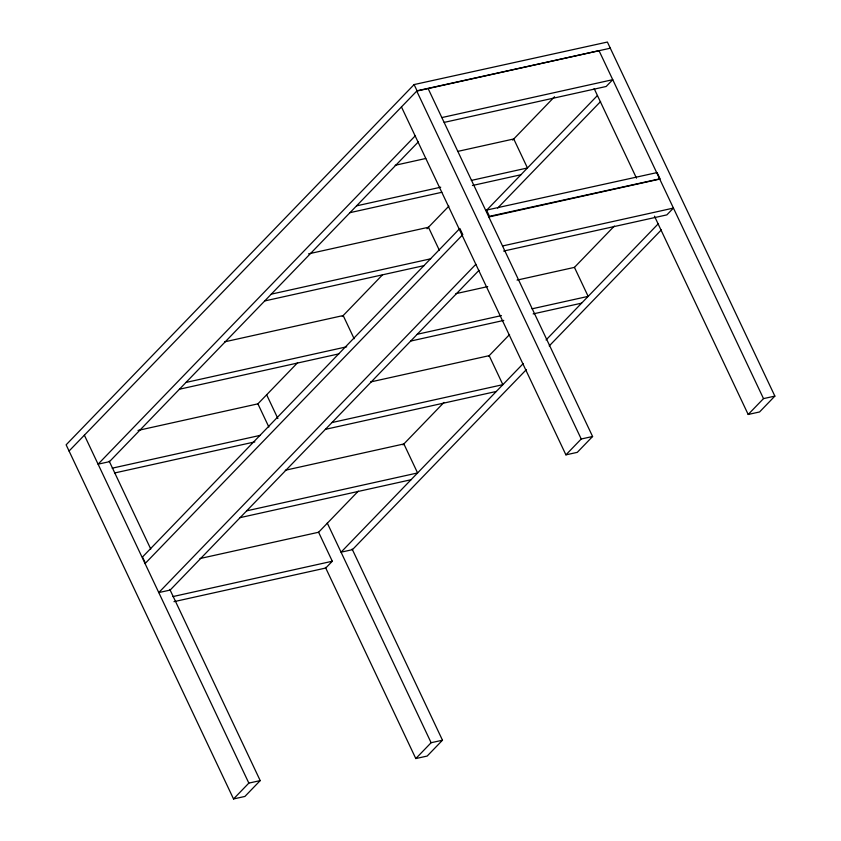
<?xml version="1.0" encoding="UTF-8"?>
<svg xmlns="http://www.w3.org/2000/svg" width="841" height="841" viewBox="0 0 841 841"><rect width="100%" height="100%" fill="white"/><g stroke="black" fill="none" stroke-linecap="round" stroke-linejoin="round"><path stroke-width="1.26" d="M654.456 216.158L748.185 414.466L759.56 411.964L774.866 396.111L607.391 42.05L414.108 84.573L66.134 444.815L233.535 798.95L244.899 796.448L260.205 780.606L169.84 589.425M69.067 451.028L417.052 90.786L610.398 48.189M415.16 135.916L98.082 464.169L109.456 461.667L418.324 141.908M257.64 404.111L297.63 362.723M342.276 316.5L382.361 274.996M427.007 228.773L448.873 206.14M512.663 140.111L554.566 96.726M145.072 563.575L462.792 234.66L459.859 228.447L142.497 556.994L145.43 563.207M486.277 210.607L597.436 95.527M497.641 208.105L600.6 101.519M475.859 264.316L158.781 592.569L170.145 590.077L479.023 270.308M318.34 532.511L358.319 491.123M402.965 444.9L443.974 402.45M488.621 356.237L509.572 334.539M574.266 267.564L614.351 226.061M199.99 558.54L318.602 532.248L332.3 561.241L325.74 568.032L173.971 601.672M523.281 363.533L341.047 552.18L352.421 549.678L526.445 369.525M546.061 339.953L658.125 223.927M549.226 345.935L661.299 229.919M233.535 798.95L248.841 783.108L260.205 780.606M401.451 106.923L565.919 454.855L581.226 439.002L592.59 436.5L428.132 88.578L416.758 91.08L581.226 439.002M592.59 436.5L577.283 452.353L565.919 454.855M325.435 567.381L415.801 758.561L431.118 742.719L442.482 740.217L352.116 549.036M748.185 414.466L763.502 398.613L774.866 396.111M442.482 740.217L427.175 756.059L415.801 758.561M428.132 88.578L599.034 50.691L763.502 398.613M441.84 117.572L612.742 79.685L606.182 86.476L444.206 122.387M395.144 165.278L425.746 158.486M457.63 151.422L513.756 138.975L527.454 167.969L471.338 180.416M356.552 205.856L440.726 187.196M349.993 212.657L441.819 192.295M472.432 185.504L520.894 174.76M308.584 253.845L428.468 227.27L439.433 250.46M488.821 216.978L659.733 179.091M271.275 294.15L430.697 258.807M502.529 245.971L673.431 208.084L666.871 214.876L503.622 251.07M264.715 300.941L424.137 265.598M224.579 341.856L343.181 315.554L354.145 338.755M455.833 293.677L487.717 286.602M517.057 280.106L574.445 267.375L588.153 296.368L532.038 308.815M185.987 382.434L346.692 346.807M417.252 334.266L501.425 315.596M179.427 389.225L338.849 353.882M410.692 341.057L503.791 320.41M533.131 313.914L581.594 303.159M138.019 430.424L257.903 403.848L268.868 427.039M370.555 381.961L489.168 355.669L502.865 384.663L331.964 422.55M112.179 468.185L260.132 435.386M114.555 472.989L254.844 441.893M325.404 429.341L496.306 391.454M285.267 470.256L403.88 443.953L417.588 472.947L246.686 510.834M240.127 517.625L411.028 479.738M172.878 596.584L332.3 561.241M594.145 88.568L636.49 178.155M414.108 84.573L417.052 90.786M266.65 394.786L277.877 418.534M327.275 523.039L431.118 742.719M109.214 461.173L150.76 549.047M84.373 435.175L248.841 783.108M657.073 172.584L486.529 210.103L489.473 216.316L660.017 178.797L657.073 172.584"/></g></svg>
